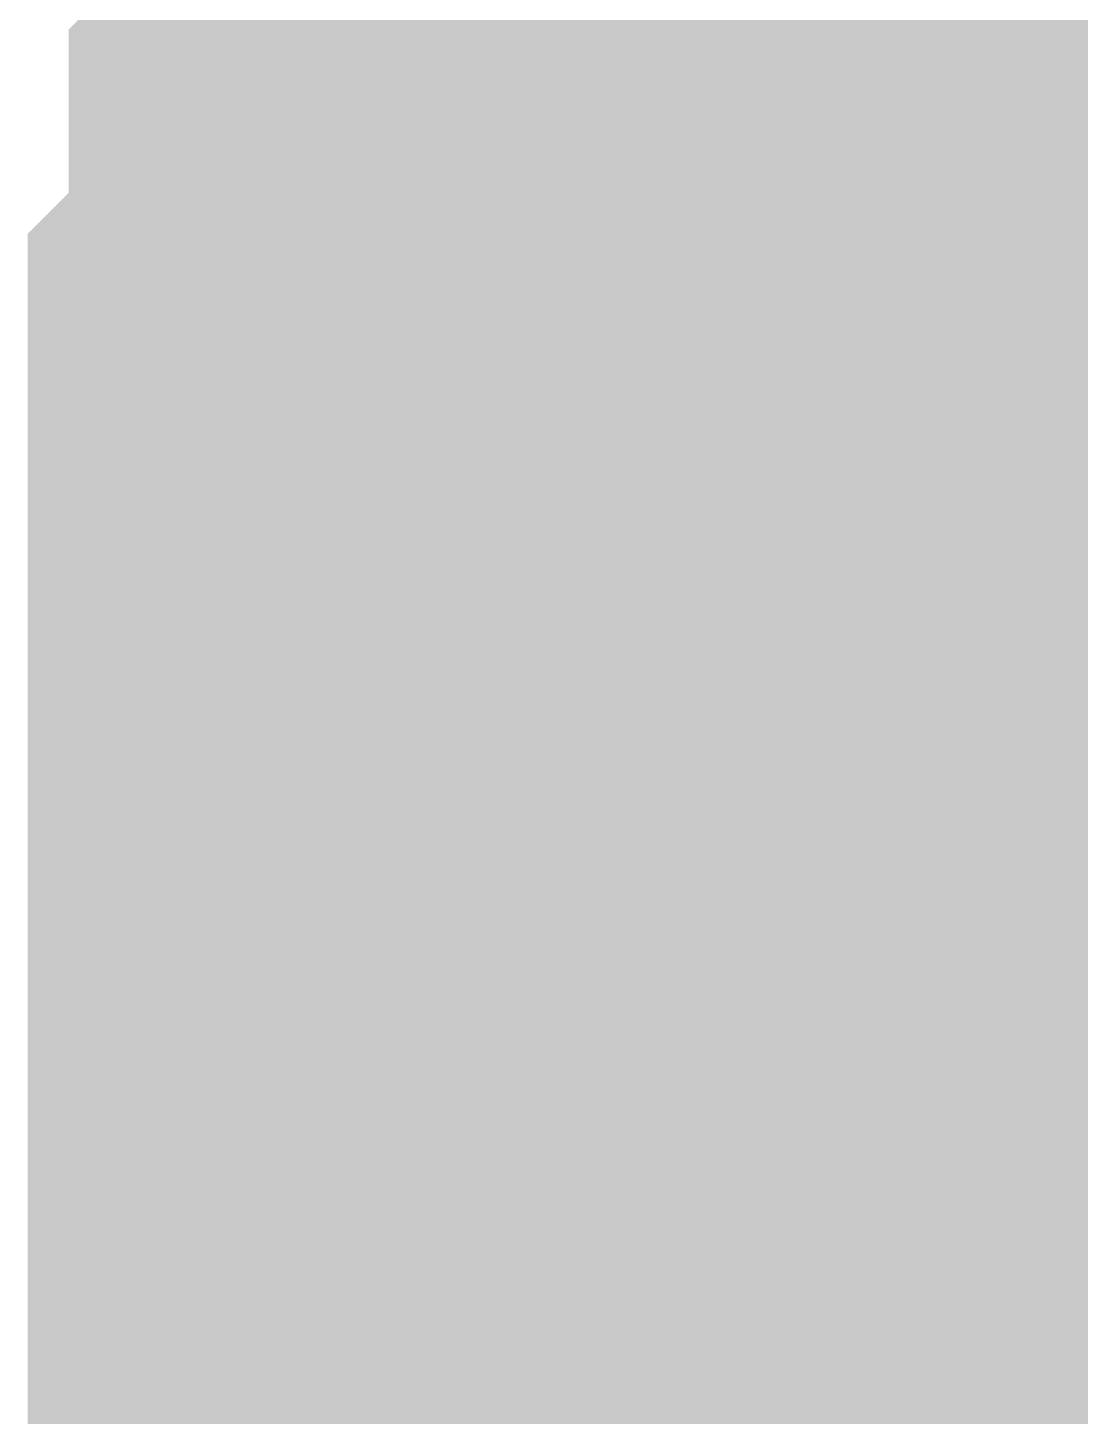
# Model space of a CAD drawing. Extents: x -0.1 to 65.1, y -1.2 to 30.1.
# Drawn here: x 33.2748 to 33.5693, y 5.6083 to 5.997 of the extents above; entities that cross this region are included whole.
import ezdxf

# ---------------------------------------------------------------- set-up
doc = ezdxf.new("R2010")
doc.units = 0
doc.header["$MEASUREMENT"] = 0
doc.layers.get('0').update_dxf_attribs({"linetype": 'CONTINUOUS'})
doc.layers.add('2D_LINE_126', color=7, linetype='CONTINUOUS')

# ---------------------------------------------------------------- blocks, each defined once
blk = doc.blocks.new('SMOOTH_0$0254')
at = {"const_width": 0.0127}
blk.add_lwpolyline([(-0.00635, 0, 1), (0.00635, 0, 1)], format="xyb", close=True, dxfattribs=at)
blk = doc.blocks.new('DRAWING_63')
at = {"layer": '2D_LINE_126', "const_width": 0.0254}
for points in [[(2.9718, -1.4859), (2.9718, -1.49733), (2.96037, -1.49733), (2.94894, -1.50876), (2.94894, -1.52019), (2.94894, -1.53162), (2.94894, -1.54305), (2.94894, -1.55448), (2.94894, -1.56591), (2.94894, -1.57734), (2.94894, -1.58877), (2.94894, -1.6002), (2.94894, -1.61163), (2.94894, -1.62306), (2.94894, -1.63449), (2.94894, -1.64592), (2.94894, -1.65735), (2.94894, -1.66878), (2.94894, -1.68021), (2.94894, -1.69164), (2.94894, -1.70307), (2.94894, -1.7145), (2.94894, -1.72593), (2.94894, -1.73736), (2.94894, -1.74879), (2.94894, -1.76022), (2.94894, -1.77165), (2.94894, -1.78308), (2.94894, -1.79451), (2.94894, -1.80594), (2.94894, -1.81737), (2.94894, -1.8288), (2.94894, -1.84023), (2.94894, -1.85166), (2.94894, -1.86309), (2.94894, -1.87452), (2.94894, -1.88595), (2.94894, -1.89738), (2.94894, -1.90881)], [(2.99466, -1.4859), (2.99466, -1.49733), (2.99466, -1.50876), (2.99466, -1.52019), (2.99466, -1.53162), (2.99466, -1.54305), (2.99466, -1.55448), (2.99466, -1.56591), (2.99466, -1.57734), (2.99466, -1.58877), (2.99466, -1.6002), (2.99466, -1.61163), (2.99466, -1.62306), (2.99466, -1.63449), (2.99466, -1.64592), (2.99466, -1.65735), (2.99466, -1.66878), (2.99466, -1.68021), (2.99466, -1.69164), (2.99466, -1.70307), (2.99466, -1.7145), (2.99466, -1.72593), (2.99466, -1.73736), (2.99466, -1.74879), (2.99466, -1.76022), (2.99466, -1.77165), (2.99466, -1.78308), (2.99466, -1.79451), (2.99466, -1.80594), (2.99466, -1.81737), (2.99466, -1.8288), (2.99466, -1.84023), (2.99466, -1.85166), (2.99466, -1.86309), (2.99466, -1.87452), (2.99466, -1.88595), (2.99466, -1.89738), (2.99466, -1.90881)], [(2.93751, -1.74879), (2.94894, -1.74879), (2.96037, -1.74879), (2.9718, -1.74879), (2.9718, -1.73736), (2.98323, -1.73736), (2.99466, -1.73736), (3.00609, -1.73736), (3.01752, -1.73736), (3.02895, -1.73736), (3.04038, -1.73736), (3.05181, -1.73736), (3.06324, -1.73736), (3.07467, -1.73736), (3.0861, -1.73736), (3.0861, -1.72593), (3.09753, -1.72593), (3.10896, -1.72593), (3.10896, -1.7145), (3.12039, -1.7145), (3.12039, -1.70307), (3.13182, -1.70307), (3.14325, -1.70307), (3.14325, -1.69164), (3.15468, -1.69164), (3.16611, -1.69164), (3.17754, -1.69164), (3.17754, -1.68021), (3.18897, -1.68021), (3.2004, -1.68021), (3.21183, -1.68021), (3.21183, -1.66878), (3.22326, -1.66878), (3.23469, -1.66878)], [(2.93751, -1.76022), (2.94894, -1.76022), (2.96037, -1.76022), (2.9718, -1.76022), (2.9718, -1.74879), (2.98323, -1.74879), (2.99466, -1.74879), (3.00609, -1.74879), (3.01752, -1.74879), (3.02895, -1.74879), (3.04038, -1.74879), (3.05181, -1.74879), (3.06324, -1.74879), (3.07467, -1.74879), (3.0861, -1.74879), (3.0861, -1.73736), (3.09753, -1.73736), (3.10896, -1.73736), (3.10896, -1.72593), (3.12039, -1.72593), (3.12039, -1.7145), (3.13182, -1.7145), (3.14325, -1.7145), (3.14325, -1.70307), (3.15468, -1.70307), (3.16611, -1.70307), (3.17754, -1.70307), (3.17754, -1.69164), (3.18897, -1.69164), (3.2004, -1.69164), (3.21183, -1.69164), (3.21183, -1.68021), (3.22326, -1.68021), (3.23469, -1.68021)], [(2.93751, -1.77165), (2.94894, -1.77165), (2.96037, -1.77165), (2.9718, -1.77165), (2.9718, -1.76022), (2.98323, -1.76022), (2.99466, -1.76022), (3.00609, -1.76022), (3.01752, -1.76022), (3.02895, -1.76022), (3.04038, -1.76022), (3.05181, -1.76022), (3.06324, -1.76022), (3.07467, -1.76022), (3.0861, -1.76022), (3.0861, -1.74879), (3.09753, -1.74879), (3.10896, -1.74879), (3.10896, -1.73736), (3.12039, -1.73736), (3.12039, -1.72593), (3.13182, -1.72593), (3.14325, -1.72593), (3.14325, -1.7145), (3.15468, -1.7145), (3.16611, -1.7145), (3.17754, -1.7145), (3.17754, -1.70307), (3.18897, -1.70307), (3.2004, -1.70307), (3.21183, -1.70307), (3.21183, -1.69164), (3.22326, -1.69164), (3.23469, -1.69164)], [(2.93751, -1.78308), (2.94894, -1.78308), (2.96037, -1.78308), (2.9718, -1.78308), (2.9718, -1.77165), (2.98323, -1.77165), (2.99466, -1.77165), (3.00609, -1.77165), (3.01752, -1.77165), (3.02895, -1.77165), (3.04038, -1.77165), (3.05181, -1.77165), (3.06324, -1.77165), (3.07467, -1.77165), (3.0861, -1.77165), (3.0861, -1.76022), (3.09753, -1.76022), (3.10896, -1.76022), (3.10896, -1.74879), (3.12039, -1.74879), (3.12039, -1.73736), (3.13182, -1.73736), (3.14325, -1.73736), (3.14325, -1.72593), (3.15468, -1.72593), (3.16611, -1.72593), (3.17754, -1.72593), (3.17754, -1.7145), (3.18897, -1.7145), (3.2004, -1.7145), (3.21183, -1.7145), (3.21183, -1.70307), (3.22326, -1.70307), (3.23469, -1.70307)], [(2.93751, -1.79451), (2.94894, -1.79451), (2.96037, -1.79451), (2.9718, -1.79451), (2.9718, -1.78308), (2.98323, -1.78308), (2.99466, -1.78308), (3.00609, -1.78308), (3.01752, -1.78308), (3.02895, -1.78308), (3.04038, -1.78308), (3.05181, -1.78308), (3.06324, -1.78308), (3.07467, -1.78308), (3.0861, -1.78308), (3.0861, -1.77165), (3.09753, -1.77165), (3.10896, -1.77165), (3.10896, -1.76022), (3.12039, -1.76022), (3.12039, -1.74879), (3.13182, -1.74879), (3.14325, -1.74879), (3.14325, -1.73736), (3.15468, -1.73736), (3.16611, -1.73736), (3.17754, -1.73736), (3.17754, -1.72593), (3.18897, -1.72593), (3.2004, -1.72593), (3.21183, -1.72593), (3.21183, -1.7145), (3.22326, -1.7145), (3.23469, -1.7145)], [(2.93751, -1.80594), (2.94894, -1.80594), (2.96037, -1.80594), (2.9718, -1.80594), (2.9718, -1.79451), (2.98323, -1.79451), (2.99466, -1.79451), (3.00609, -1.79451), (3.01752, -1.79451), (3.02895, -1.79451), (3.04038, -1.79451), (3.05181, -1.79451), (3.06324, -1.79451), (3.07467, -1.79451), (3.0861, -1.79451), (3.0861, -1.78308), (3.09753, -1.78308), (3.10896, -1.78308), (3.10896, -1.77165), (3.12039, -1.77165), (3.12039, -1.76022), (3.13182, -1.76022), (3.14325, -1.76022), (3.14325, -1.74879), (3.15468, -1.74879), (3.16611, -1.74879), (3.17754, -1.74879), (3.17754, -1.73736), (3.18897, -1.73736), (3.2004, -1.73736), (3.21183, -1.73736), (3.21183, -1.72593), (3.22326, -1.72593), (3.23469, -1.72593)], [(2.93751, -1.81737), (2.94894, -1.81737), (2.96037, -1.81737), (2.9718, -1.81737), (2.9718, -1.80594), (2.98323, -1.80594), (2.99466, -1.80594), (3.00609, -1.80594), (3.01752, -1.80594), (3.02895, -1.80594), (3.04038, -1.80594), (3.05181, -1.80594), (3.06324, -1.80594), (3.07467, -1.80594), (3.0861, -1.80594), (3.0861, -1.79451), (3.09753, -1.79451), (3.10896, -1.79451), (3.10896, -1.78308), (3.12039, -1.78308), (3.12039, -1.77165), (3.13182, -1.77165), (3.14325, -1.77165), (3.14325, -1.76022), (3.15468, -1.76022), (3.16611, -1.76022), (3.17754, -1.76022), (3.17754, -1.74879), (3.18897, -1.74879), (3.2004, -1.74879), (3.21183, -1.74879), (3.21183, -1.73736), (3.22326, -1.73736), (3.23469, -1.73736)], [(2.93751, -1.8288), (2.94894, -1.8288), (2.96037, -1.8288), (2.9718, -1.8288), (2.9718, -1.81737), (2.98323, -1.81737), (2.99466, -1.81737), (3.00609, -1.81737), (3.01752, -1.81737), (3.02895, -1.81737), (3.04038, -1.81737), (3.05181, -1.81737), (3.06324, -1.81737), (3.07467, -1.81737), (3.0861, -1.81737), (3.0861, -1.80594), (3.09753, -1.80594), (3.10896, -1.80594), (3.10896, -1.79451), (3.12039, -1.79451), (3.12039, -1.78308), (3.13182, -1.78308), (3.14325, -1.78308), (3.14325, -1.77165), (3.15468, -1.77165), (3.16611, -1.77165), (3.17754, -1.77165), (3.17754, -1.76022), (3.18897, -1.76022), (3.2004, -1.76022), (3.21183, -1.76022), (3.21183, -1.74879), (3.22326, -1.74879), (3.23469, -1.74879)], [(2.93751, -1.84023), (2.94894, -1.84023), (2.96037, -1.84023), (2.9718, -1.84023), (2.9718, -1.8288), (2.98323, -1.8288), (2.99466, -1.8288), (3.00609, -1.8288), (3.01752, -1.8288), (3.02895, -1.8288), (3.04038, -1.8288), (3.05181, -1.8288), (3.06324, -1.8288), (3.07467, -1.8288), (3.0861, -1.8288), (3.0861, -1.81737), (3.09753, -1.81737), (3.10896, -1.81737), (3.10896, -1.80594), (3.12039, -1.80594), (3.12039, -1.79451), (3.13182, -1.79451), (3.14325, -1.79451), (3.14325, -1.78308), (3.15468, -1.78308), (3.16611, -1.78308), (3.17754, -1.78308), (3.17754, -1.77165), (3.18897, -1.77165), (3.2004, -1.77165), (3.21183, -1.77165), (3.21183, -1.76022), (3.22326, -1.76022), (3.23469, -1.76022)], [(2.93751, -1.86309), (2.94894, -1.86309), (2.96037, -1.86309), (2.9718, -1.86309), (2.9718, -1.85166), (2.98323, -1.85166), (2.99466, -1.85166), (3.00609, -1.85166), (3.01752, -1.85166), (3.02895, -1.85166), (3.04038, -1.85166), (3.05181, -1.85166), (3.06324, -1.85166), (3.07467, -1.85166), (3.0861, -1.85166), (3.0861, -1.84023), (3.09753, -1.84023), (3.10896, -1.84023), (3.10896, -1.8288), (3.12039, -1.8288), (3.12039, -1.81737), (3.13182, -1.81737), (3.14325, -1.81737), (3.14325, -1.80594), (3.15468, -1.80594), (3.16611, -1.80594), (3.17754, -1.80594), (3.17754, -1.79451), (3.18897, -1.79451), (3.2004, -1.79451), (3.21183, -1.79451), (3.21183, -1.78308), (3.22326, -1.78308), (3.23469, -1.78308)], [(2.93751, -1.87452), (2.94894, -1.87452), (2.96037, -1.87452), (2.9718, -1.87452), (2.9718, -1.86309), (2.98323, -1.86309), (2.99466, -1.86309), (3.00609, -1.86309), (3.01752, -1.86309), (3.02895, -1.86309), (3.04038, -1.86309), (3.05181, -1.86309), (3.06324, -1.86309), (3.07467, -1.86309), (3.0861, -1.86309), (3.0861, -1.85166), (3.09753, -1.85166), (3.10896, -1.85166), (3.10896, -1.84023), (3.12039, -1.84023), (3.12039, -1.8288), (3.13182, -1.8288), (3.14325, -1.8288), (3.14325, -1.81737), (3.15468, -1.81737), (3.16611, -1.81737), (3.17754, -1.81737), (3.17754, -1.80594), (3.18897, -1.80594), (3.2004, -1.80594), (3.21183, -1.80594), (3.21183, -1.79451), (3.22326, -1.79451), (3.23469, -1.79451)], [(2.98323, -1.90881), (2.98323, -1.89738), (2.98323, -1.88595), (2.98323, -1.87452), (2.98323, -1.86309), (2.98323, -1.85166), (2.98323, -1.84023), (2.98323, -1.8288), (2.98323, -1.81737), (2.98323, -1.80594), (2.98323, -1.79451), (2.98323, -1.78308), (2.98323, -1.77165), (2.98323, -1.76022), (2.98323, -1.74879), (2.98323, -1.73736), (2.98323, -1.72593), (2.98323, -1.7145), (2.98323, -1.70307), (2.98323, -1.69164), (2.98323, -1.68021), (2.98323, -1.66878), (2.98323, -1.65735), (2.98323, -1.64592), (2.98323, -1.63449), (2.98323, -1.62306), (2.98323, -1.61163), (2.98323, -1.6002), (2.98323, -1.58877), (2.98323, -1.57734), (2.98323, -1.56591), (2.98323, -1.55448), (2.98323, -1.54305), (2.98323, -1.53162), (2.98323, -1.52019), (2.98323, -1.50876), (2.98323, -1.49733), (2.98323, -1.4859)], [(3.01752, -1.4859), (3.01752, -1.49733), (3.01752, -1.50876), (3.01752, -1.52019), (3.01752, -1.53162), (3.01752, -1.54305), (3.01752, -1.55448), (3.01752, -1.56591), (3.01752, -1.57734), (3.01752, -1.58877), (3.01752, -1.6002), (3.01752, -1.61163), (3.01752, -1.62306), (3.01752, -1.63449), (3.01752, -1.64592), (3.01752, -1.65735), (3.01752, -1.66878), (3.01752, -1.68021), (3.01752, -1.69164), (3.01752, -1.70307), (3.01752, -1.7145), (3.01752, -1.72593), (3.01752, -1.73736), (3.01752, -1.74879), (3.01752, -1.76022), (3.01752, -1.77165), (3.01752, -1.78308), (3.01752, -1.79451), (3.01752, -1.80594), (3.01752, -1.81737), (3.01752, -1.8288), (3.01752, -1.84023), (3.01752, -1.85166), (3.01752, -1.86309), (3.01752, -1.87452), (3.01752, -1.88595), (3.01752, -1.89738), (3.01752, -1.90881)], [(3.00609, -1.90881), (3.00609, -1.89738), (3.00609, -1.88595), (3.00609, -1.87452), (3.00609, -1.86309), (3.00609, -1.85166), (3.00609, -1.84023), (3.00609, -1.8288), (3.00609, -1.81737), (3.00609, -1.80594), (3.00609, -1.79451), (3.00609, -1.78308), (3.00609, -1.77165), (3.00609, -1.76022), (3.00609, -1.74879), (3.00609, -1.73736), (3.00609, -1.72593), (3.00609, -1.7145), (3.00609, -1.70307), (3.00609, -1.69164), (3.00609, -1.68021), (3.00609, -1.66878), (3.00609, -1.65735), (3.00609, -1.64592), (3.00609, -1.63449), (3.00609, -1.62306), (3.00609, -1.61163), (3.00609, -1.6002), (3.00609, -1.58877), (3.00609, -1.57734), (3.00609, -1.56591), (3.00609, -1.55448), (3.00609, -1.54305), (3.00609, -1.53162), (3.00609, -1.52019), (3.00609, -1.50876), (3.00609, -1.49733), (3.00609, -1.4859)], [(3.22326, -1.90881), (3.22326, -1.89738), (3.22326, -1.88595), (3.22326, -1.87452), (3.22326, -1.86309), (3.22326, -1.85166), (3.22326, -1.84023), (3.22326, -1.8288), (3.22326, -1.81737), (3.22326, -1.80594), (3.22326, -1.79451), (3.22326, -1.78308), (3.22326, -1.77165), (3.22326, -1.76022), (3.22326, -1.74879), (3.22326, -1.73736), (3.22326, -1.72593), (3.22326, -1.7145), (3.22326, -1.70307), (3.22326, -1.69164), (3.22326, -1.68021), (3.22326, -1.66878), (3.22326, -1.65735), (3.22326, -1.64592), (3.22326, -1.63449), (3.22326, -1.62306), (3.22326, -1.61163), (3.22326, -1.6002), (3.22326, -1.58877), (3.22326, -1.57734), (3.22326, -1.56591), (3.22326, -1.55448), (3.22326, -1.54305), (3.22326, -1.53162), (3.22326, -1.52019), (3.22326, -1.50876), (3.22326, -1.49733), (3.22326, -1.4859)], [(3.18897, -1.90881), (3.18897, -1.89738), (3.18897, -1.88595), (3.18897, -1.87452), (3.18897, -1.86309), (3.18897, -1.85166), (3.18897, -1.84023), (3.18897, -1.8288), (3.18897, -1.81737), (3.18897, -1.80594), (3.18897, -1.79451), (3.18897, -1.78308), (3.18897, -1.77165), (3.18897, -1.76022), (3.18897, -1.74879), (3.18897, -1.73736), (3.18897, -1.72593), (3.18897, -1.7145), (3.18897, -1.70307), (3.18897, -1.69164), (3.18897, -1.68021), (3.18897, -1.66878), (3.18897, -1.65735), (3.18897, -1.64592), (3.18897, -1.63449), (3.18897, -1.62306), (3.18897, -1.61163), (3.18897, -1.6002), (3.18897, -1.58877), (3.18897, -1.57734), (3.18897, -1.56591), (3.18897, -1.55448), (3.18897, -1.54305), (3.18897, -1.53162), (3.18897, -1.52019), (3.18897, -1.50876), (3.18897, -1.49733), (3.18897, -1.4859)], [(3.2004, -1.90881), (3.2004, -1.89738), (3.2004, -1.88595), (3.2004, -1.87452), (3.2004, -1.86309), (3.2004, -1.85166), (3.2004, -1.84023), (3.2004, -1.8288), (3.2004, -1.81737), (3.2004, -1.80594), (3.2004, -1.79451), (3.2004, -1.78308), (3.2004, -1.77165), (3.2004, -1.76022), (3.2004, -1.74879), (3.2004, -1.73736), (3.2004, -1.72593), (3.2004, -1.7145), (3.2004, -1.70307), (3.2004, -1.69164), (3.2004, -1.68021), (3.2004, -1.66878), (3.2004, -1.65735), (3.2004, -1.64592), (3.2004, -1.63449), (3.2004, -1.62306), (3.2004, -1.61163), (3.2004, -1.6002), (3.2004, -1.58877), (3.2004, -1.57734), (3.2004, -1.56591), (3.2004, -1.55448), (3.2004, -1.54305), (3.2004, -1.53162), (3.2004, -1.52019), (3.2004, -1.50876), (3.2004, -1.49733), (3.2004, -1.4859)], [(3.02895, -1.90881), (3.02895, -1.89738), (3.02895, -1.88595), (3.02895, -1.87452), (3.02895, -1.86309), (3.02895, -1.85166), (3.02895, -1.84023), (3.02895, -1.8288), (3.02895, -1.81737), (3.02895, -1.80594), (3.02895, -1.79451), (3.02895, -1.78308), (3.02895, -1.77165), (3.02895, -1.76022), (3.02895, -1.74879), (3.02895, -1.73736), (3.02895, -1.72593), (3.02895, -1.7145), (3.02895, -1.70307), (3.02895, -1.69164), (3.02895, -1.68021), (3.02895, -1.66878), (3.02895, -1.65735), (3.02895, -1.64592), (3.02895, -1.63449), (3.02895, -1.62306), (3.02895, -1.61163), (3.02895, -1.6002), (3.02895, -1.58877), (3.02895, -1.57734), (3.02895, -1.56591), (3.02895, -1.55448), (3.02895, -1.54305), (3.02895, -1.53162), (3.02895, -1.52019), (3.02895, -1.50876), (3.02895, -1.49733), (3.02895, -1.4859)], [(3.15468, -1.90881), (3.15468, -1.89738), (3.15468, -1.88595), (3.15468, -1.87452), (3.15468, -1.86309), (3.15468, -1.85166), (3.15468, -1.84023), (3.15468, -1.8288), (3.15468, -1.81737), (3.15468, -1.80594), (3.15468, -1.79451), (3.15468, -1.78308), (3.15468, -1.77165), (3.15468, -1.76022), (3.15468, -1.74879), (3.15468, -1.73736), (3.15468, -1.72593), (3.15468, -1.7145), (3.15468, -1.70307), (3.15468, -1.69164), (3.15468, -1.68021), (3.15468, -1.66878), (3.15468, -1.65735), (3.15468, -1.64592), (3.15468, -1.63449), (3.15468, -1.62306), (3.15468, -1.61163), (3.15468, -1.6002), (3.15468, -1.58877), (3.15468, -1.57734), (3.15468, -1.56591), (3.15468, -1.55448), (3.15468, -1.54305), (3.15468, -1.53162), (3.15468, -1.52019), (3.15468, -1.50876), (3.15468, -1.49733), (3.15468, -1.4859)], [(3.16611, -1.90881), (3.16611, -1.89738), (3.16611, -1.88595), (3.16611, -1.87452), (3.16611, -1.86309), (3.16611, -1.85166), (3.16611, -1.84023), (3.16611, -1.8288), (3.16611, -1.81737), (3.16611, -1.80594), (3.16611, -1.79451), (3.16611, -1.78308), (3.16611, -1.77165), (3.16611, -1.76022), (3.16611, -1.74879), (3.16611, -1.73736), (3.16611, -1.72593), (3.16611, -1.7145), (3.16611, -1.70307), (3.16611, -1.69164), (3.16611, -1.68021), (3.16611, -1.66878), (3.16611, -1.65735), (3.16611, -1.64592), (3.16611, -1.63449), (3.16611, -1.62306), (3.16611, -1.61163), (3.16611, -1.6002), (3.16611, -1.58877), (3.16611, -1.57734), (3.16611, -1.56591), (3.16611, -1.55448), (3.16611, -1.54305), (3.16611, -1.53162), (3.16611, -1.52019), (3.16611, -1.50876), (3.16611, -1.49733), (3.16611, -1.4859)], [(3.04038, -1.90881), (3.04038, -1.89738), (3.04038, -1.88595), (3.04038, -1.87452), (3.04038, -1.86309), (3.04038, -1.85166), (3.04038, -1.84023), (3.04038, -1.8288), (3.04038, -1.81737), (3.04038, -1.80594), (3.04038, -1.79451), (3.04038, -1.78308), (3.04038, -1.77165), (3.04038, -1.76022), (3.04038, -1.74879), (3.04038, -1.73736), (3.04038, -1.72593), (3.04038, -1.7145), (3.04038, -1.70307), (3.04038, -1.69164), (3.04038, -1.68021), (3.04038, -1.66878), (3.04038, -1.65735), (3.04038, -1.64592), (3.04038, -1.63449), (3.04038, -1.62306), (3.04038, -1.61163), (3.04038, -1.6002), (3.04038, -1.58877), (3.04038, -1.57734), (3.04038, -1.56591), (3.04038, -1.55448), (3.04038, -1.54305), (3.04038, -1.53162), (3.04038, -1.52019), (3.04038, -1.50876), (3.04038, -1.49733), (3.04038, -1.4859)], [(3.13182, -1.90881), (3.13182, -1.89738), (3.13182, -1.88595), (3.13182, -1.87452), (3.13182, -1.86309), (3.13182, -1.85166), (3.13182, -1.84023), (3.13182, -1.8288), (3.13182, -1.81737), (3.13182, -1.80594), (3.13182, -1.79451), (3.13182, -1.78308), (3.13182, -1.77165), (3.13182, -1.76022), (3.13182, -1.74879), (3.13182, -1.73736), (3.13182, -1.72593), (3.13182, -1.7145), (3.13182, -1.70307), (3.13182, -1.69164), (3.13182, -1.68021), (3.13182, -1.66878), (3.13182, -1.65735), (3.13182, -1.64592), (3.13182, -1.63449), (3.13182, -1.62306), (3.13182, -1.61163), (3.13182, -1.6002), (3.13182, -1.58877), (3.13182, -1.57734), (3.13182, -1.56591), (3.13182, -1.55448), (3.13182, -1.54305), (3.13182, -1.53162), (3.13182, -1.52019), (3.13182, -1.50876), (3.13182, -1.49733), (3.13182, -1.4859)], [(3.05181, -1.90881), (3.05181, -1.89738), (3.05181, -1.88595), (3.05181, -1.87452), (3.05181, -1.86309), (3.05181, -1.85166), (3.05181, -1.84023), (3.05181, -1.8288), (3.05181, -1.81737), (3.05181, -1.80594), (3.05181, -1.79451), (3.05181, -1.78308), (3.05181, -1.77165), (3.05181, -1.76022), (3.05181, -1.74879), (3.05181, -1.73736), (3.05181, -1.72593), (3.05181, -1.7145), (3.05181, -1.70307), (3.05181, -1.69164), (3.05181, -1.68021), (3.05181, -1.66878), (3.05181, -1.65735), (3.05181, -1.64592), (3.05181, -1.63449), (3.05181, -1.62306), (3.05181, -1.61163), (3.05181, -1.6002), (3.05181, -1.58877), (3.05181, -1.57734), (3.05181, -1.56591), (3.05181, -1.55448), (3.05181, -1.54305), (3.05181, -1.53162), (3.05181, -1.52019), (3.05181, -1.50876), (3.05181, -1.49733), (3.05181, -1.4859)], [(3.09753, -1.90881), (3.09753, -1.89738), (3.09753, -1.88595), (3.09753, -1.87452), (3.09753, -1.86309), (3.09753, -1.85166), (3.09753, -1.84023), (3.09753, -1.8288), (3.09753, -1.81737), (3.09753, -1.80594), (3.09753, -1.79451), (3.09753, -1.78308), (3.09753, -1.77165), (3.09753, -1.76022), (3.09753, -1.74879), (3.09753, -1.73736), (3.09753, -1.72593), (3.09753, -1.7145), (3.09753, -1.70307), (3.09753, -1.69164), (3.09753, -1.68021), (3.09753, -1.66878), (3.09753, -1.65735), (3.09753, -1.64592), (3.09753, -1.63449), (3.09753, -1.62306), (3.09753, -1.61163), (3.09753, -1.6002), (3.09753, -1.58877), (3.09753, -1.57734), (3.09753, -1.56591), (3.09753, -1.55448), (3.09753, -1.54305), (3.09753, -1.53162), (3.09753, -1.52019), (3.09753, -1.50876), (3.09753, -1.49733), (3.09753, -1.4859)], [(3.06324, -1.90881), (3.06324, -1.89738), (3.06324, -1.88595), (3.06324, -1.87452), (3.06324, -1.86309), (3.06324, -1.85166), (3.06324, -1.84023), (3.06324, -1.8288), (3.06324, -1.81737), (3.06324, -1.80594), (3.06324, -1.79451), (3.06324, -1.78308), (3.06324, -1.77165), (3.06324, -1.76022), (3.06324, -1.74879), (3.06324, -1.73736), (3.06324, -1.72593), (3.06324, -1.7145), (3.06324, -1.70307), (3.06324, -1.69164), (3.06324, -1.68021), (3.06324, -1.66878), (3.06324, -1.65735), (3.06324, -1.64592), (3.06324, -1.63449), (3.06324, -1.62306), (3.06324, -1.61163), (3.06324, -1.6002), (3.06324, -1.58877), (3.06324, -1.57734), (3.06324, -1.56591), (3.06324, -1.55448), (3.06324, -1.54305), (3.06324, -1.53162), (3.06324, -1.52019), (3.06324, -1.50876), (3.06324, -1.49733), (3.06324, -1.4859)], [(3.07467, -1.90881), (3.07467, -1.89738), (3.07467, -1.88595), (3.07467, -1.87452), (3.07467, -1.86309), (3.07467, -1.85166), (3.07467, -1.84023), (3.07467, -1.8288), (3.07467, -1.81737), (3.07467, -1.80594), (3.07467, -1.79451), (3.07467, -1.78308), (3.07467, -1.77165), (3.07467, -1.76022), (3.07467, -1.74879), (3.07467, -1.73736), (3.07467, -1.72593), (3.07467, -1.7145), (3.07467, -1.70307), (3.07467, -1.69164), (3.07467, -1.68021), (3.07467, -1.66878), (3.07467, -1.65735), (3.07467, -1.64592), (3.07467, -1.63449), (3.07467, -1.62306), (3.07467, -1.61163), (3.07467, -1.6002), (3.07467, -1.58877), (3.07467, -1.57734), (3.07467, -1.56591), (3.07467, -1.55448), (3.07467, -1.54305), (3.07467, -1.53162), (3.07467, -1.52019), (3.07467, -1.50876), (3.07467, -1.49733), (3.07467, -1.4859)], [(2.96037, -1.90881), (2.96037, -1.89738), (2.96037, -1.88595), (2.96037, -1.87452), (2.96037, -1.86309), (2.96037, -1.85166), (2.96037, -1.84023), (2.96037, -1.8288), (2.96037, -1.81737), (2.96037, -1.80594), (2.96037, -1.79451), (2.96037, -1.78308), (2.96037, -1.77165), (2.96037, -1.76022), (2.96037, -1.74879), (2.96037, -1.73736), (2.96037, -1.72593), (2.96037, -1.7145), (2.96037, -1.70307), (2.96037, -1.69164), (2.96037, -1.68021), (2.96037, -1.66878), (2.96037, -1.65735), (2.96037, -1.64592), (2.96037, -1.63449), (2.96037, -1.62306), (2.96037, -1.61163), (2.96037, -1.6002), (2.96037, -1.58877), (2.96037, -1.57734), (2.96037, -1.56591), (2.96037, -1.55448), (2.96037, -1.54305), (2.96037, -1.53162), (2.96037, -1.52019), (2.96037, -1.50876), (2.96037, -1.49733), (2.96037, -1.4859)], [(2.94894, -1.50876), (2.96037, -1.50876), (2.9718, -1.50876), (2.9718, -1.49733), (2.98323, -1.49733), (2.99466, -1.49733), (3.00609, -1.49733), (3.01752, -1.49733), (3.02895, -1.49733), (3.04038, -1.49733), (3.05181, -1.49733), (3.06324, -1.49733), (3.07467, -1.49733), (3.0861, -1.49733), (3.0861, -1.4859)], [(2.94894, -1.52019), (2.96037, -1.52019), (2.9718, -1.52019), (2.9718, -1.50876), (2.98323, -1.50876), (2.99466, -1.50876), (3.00609, -1.50876), (3.01752, -1.50876), (3.02895, -1.50876), (3.04038, -1.50876), (3.05181, -1.50876), (3.06324, -1.50876), (3.07467, -1.50876), (3.0861, -1.50876), (3.0861, -1.49733), (3.09753, -1.49733), (3.10896, -1.49733), (3.10896, -1.4859)], [(2.94894, -1.53162), (2.96037, -1.53162), (2.9718, -1.53162), (2.9718, -1.52019), (2.98323, -1.52019), (2.99466, -1.52019), (3.00609, -1.52019), (3.01752, -1.52019), (3.02895, -1.52019), (3.04038, -1.52019), (3.05181, -1.52019), (3.06324, -1.52019), (3.07467, -1.52019), (3.0861, -1.52019), (3.0861, -1.50876), (3.09753, -1.50876), (3.10896, -1.50876), (3.10896, -1.49733), (3.12039, -1.49733), (3.12039, -1.4859)], [(2.94894, -1.54305), (2.96037, -1.54305), (2.9718, -1.54305), (2.9718, -1.53162), (2.98323, -1.53162), (2.99466, -1.53162), (3.00609, -1.53162), (3.01752, -1.53162), (3.02895, -1.53162), (3.04038, -1.53162), (3.05181, -1.53162), (3.06324, -1.53162), (3.07467, -1.53162), (3.0861, -1.53162), (3.0861, -1.52019), (3.09753, -1.52019), (3.10896, -1.52019), (3.10896, -1.50876), (3.12039, -1.50876), (3.12039, -1.49733), (3.13182, -1.49733), (3.14325, -1.49733), (3.14325, -1.4859)], [(2.93751, -1.90881), (2.93751, -1.89738), (2.93751, -1.88595), (2.93751, -1.87452), (2.93751, -1.86309), (2.93751, -1.85166), (2.93751, -1.84023), (2.93751, -1.8288), (2.93751, -1.81737), (2.93751, -1.80594), (2.93751, -1.79451), (2.93751, -1.78308), (2.93751, -1.77165), (2.93751, -1.76022), (2.93751, -1.74879), (2.93751, -1.73736), (2.93751, -1.72593), (2.93751, -1.7145), (2.93751, -1.70307), (2.93751, -1.69164), (2.93751, -1.68021), (2.93751, -1.66878), (2.93751, -1.65735), (2.93751, -1.64592), (2.93751, -1.63449), (2.93751, -1.62306), (2.93751, -1.61163), (2.93751, -1.6002), (2.93751, -1.58877), (2.93751, -1.57734), (2.93751, -1.56591), (2.94894, -1.55448), (2.96037, -1.55448), (2.9718, -1.55448), (2.9718, -1.54305), (2.98323, -1.54305), (2.99466, -1.54305), (3.00609, -1.54305), (3.01752, -1.54305), (3.02895, -1.54305), (3.04038, -1.54305), (3.05181, -1.54305), (3.06324, -1.54305), (3.07467, -1.54305), (3.0861, -1.54305), (3.0861, -1.53162), (3.09753, -1.53162), (3.10896, -1.53162), (3.10896, -1.52019), (3.12039, -1.52019), (3.12039, -1.50876), (3.13182, -1.50876), (3.14325, -1.50876), (3.14325, -1.49733), (3.15468, -1.49733), (3.16611, -1.49733), (3.17754, -1.49733), (3.17754, -1.4859)], [(2.93751, -1.56591), (2.94894, -1.56591), (2.96037, -1.56591), (2.9718, -1.56591), (2.9718, -1.55448), (2.98323, -1.55448), (2.99466, -1.55448), (3.00609, -1.55448), (3.01752, -1.55448), (3.02895, -1.55448), (3.04038, -1.55448), (3.05181, -1.55448), (3.06324, -1.55448), (3.07467, -1.55448), (3.0861, -1.55448), (3.0861, -1.54305), (3.09753, -1.54305), (3.10896, -1.54305), (3.10896, -1.53162), (3.12039, -1.53162), (3.12039, -1.52019), (3.13182, -1.52019), (3.14325, -1.52019), (3.14325, -1.50876), (3.15468, -1.50876), (3.16611, -1.50876), (3.17754, -1.50876), (3.17754, -1.49733), (3.18897, -1.49733), (3.2004, -1.49733), (3.21183, -1.49733), (3.21183, -1.4859)], [(2.93751, -1.57734), (2.94894, -1.57734), (2.96037, -1.57734), (2.9718, -1.57734), (2.9718, -1.56591), (2.98323, -1.56591), (2.99466, -1.56591), (3.00609, -1.56591), (3.01752, -1.56591), (3.02895, -1.56591), (3.04038, -1.56591), (3.05181, -1.56591), (3.06324, -1.56591), (3.07467, -1.56591), (3.0861, -1.56591), (3.0861, -1.55448), (3.09753, -1.55448), (3.10896, -1.55448), (3.10896, -1.54305), (3.12039, -1.54305), (3.12039, -1.53162), (3.13182, -1.53162), (3.14325, -1.53162), (3.14325, -1.52019), (3.15468, -1.52019), (3.16611, -1.52019), (3.17754, -1.52019), (3.17754, -1.50876), (3.18897, -1.50876), (3.2004, -1.50876), (3.21183, -1.50876), (3.21183, -1.49733), (3.22326, -1.49733), (3.23469, -1.49733)], [(2.93751, -1.58877), (2.94894, -1.58877), (2.96037, -1.58877), (2.9718, -1.58877), (2.9718, -1.57734), (2.98323, -1.57734), (2.99466, -1.57734), (3.00609, -1.57734), (3.01752, -1.57734), (3.02895, -1.57734), (3.04038, -1.57734), (3.05181, -1.57734), (3.06324, -1.57734), (3.07467, -1.57734), (3.0861, -1.57734), (3.0861, -1.56591), (3.09753, -1.56591), (3.10896, -1.56591), (3.10896, -1.55448), (3.12039, -1.55448), (3.12039, -1.54305), (3.13182, -1.54305), (3.14325, -1.54305), (3.14325, -1.53162), (3.15468, -1.53162), (3.16611, -1.53162), (3.17754, -1.53162), (3.17754, -1.52019), (3.18897, -1.52019), (3.2004, -1.52019), (3.21183, -1.52019), (3.21183, -1.50876), (3.22326, -1.50876), (3.23469, -1.50876)], [(2.93751, -1.6002), (2.94894, -1.6002), (2.96037, -1.6002), (2.9718, -1.6002), (2.9718, -1.58877), (2.98323, -1.58877), (2.99466, -1.58877), (3.00609, -1.58877), (3.01752, -1.58877), (3.02895, -1.58877), (3.04038, -1.58877), (3.05181, -1.58877), (3.06324, -1.58877), (3.07467, -1.58877), (3.0861, -1.58877), (3.0861, -1.57734), (3.09753, -1.57734), (3.10896, -1.57734), (3.10896, -1.56591), (3.12039, -1.56591), (3.12039, -1.55448), (3.13182, -1.55448), (3.14325, -1.55448), (3.14325, -1.54305), (3.15468, -1.54305), (3.16611, -1.54305), (3.17754, -1.54305), (3.17754, -1.53162), (3.18897, -1.53162), (3.2004, -1.53162), (3.21183, -1.53162), (3.21183, -1.52019), (3.22326, -1.52019), (3.23469, -1.52019)], [(2.93751, -1.61163), (2.94894, -1.61163), (2.96037, -1.61163), (2.9718, -1.61163), (2.9718, -1.6002), (2.98323, -1.6002), (2.99466, -1.6002), (3.00609, -1.6002), (3.01752, -1.6002), (3.02895, -1.6002), (3.04038, -1.6002), (3.05181, -1.6002), (3.06324, -1.6002), (3.07467, -1.6002), (3.0861, -1.6002), (3.0861, -1.58877), (3.09753, -1.58877), (3.10896, -1.58877), (3.10896, -1.57734), (3.12039, -1.57734), (3.12039, -1.56591), (3.13182, -1.56591), (3.14325, -1.56591), (3.14325, -1.55448), (3.15468, -1.55448), (3.16611, -1.55448), (3.17754, -1.55448), (3.17754, -1.54305), (3.18897, -1.54305), (3.2004, -1.54305), (3.21183, -1.54305), (3.21183, -1.53162), (3.22326, -1.53162), (3.23469, -1.53162)], [(2.93751, -1.62306), (2.94894, -1.62306), (2.96037, -1.62306), (2.9718, -1.62306), (2.9718, -1.61163), (2.98323, -1.61163), (2.99466, -1.61163), (3.00609, -1.61163), (3.01752, -1.61163), (3.02895, -1.61163), (3.04038, -1.61163), (3.05181, -1.61163), (3.06324, -1.61163), (3.07467, -1.61163), (3.0861, -1.61163), (3.0861, -1.6002), (3.09753, -1.6002), (3.10896, -1.6002), (3.10896, -1.58877), (3.12039, -1.58877), (3.12039, -1.57734), (3.13182, -1.57734), (3.14325, -1.57734), (3.14325, -1.56591), (3.15468, -1.56591), (3.16611, -1.56591), (3.17754, -1.56591), (3.17754, -1.55448), (3.18897, -1.55448), (3.2004, -1.55448), (3.21183, -1.55448), (3.21183, -1.54305), (3.22326, -1.54305), (3.23469, -1.54305)], [(2.93751, -1.63449), (2.94894, -1.63449), (2.96037, -1.63449), (2.9718, -1.63449), (2.9718, -1.62306), (2.98323, -1.62306), (2.99466, -1.62306), (3.00609, -1.62306), (3.01752, -1.62306), (3.02895, -1.62306), (3.04038, -1.62306), (3.05181, -1.62306), (3.06324, -1.62306), (3.07467, -1.62306), (3.0861, -1.62306), (3.0861, -1.61163), (3.09753, -1.61163), (3.10896, -1.61163), (3.10896, -1.6002), (3.12039, -1.6002), (3.12039, -1.58877), (3.13182, -1.58877), (3.14325, -1.58877), (3.14325, -1.57734), (3.15468, -1.57734), (3.16611, -1.57734), (3.17754, -1.57734), (3.17754, -1.56591), (3.18897, -1.56591), (3.2004, -1.56591), (3.21183, -1.56591), (3.21183, -1.55448), (3.22326, -1.55448), (3.23469, -1.55448)], [(2.93751, -1.64592), (2.94894, -1.64592), (2.96037, -1.64592), (2.9718, -1.64592), (2.9718, -1.63449), (2.98323, -1.63449), (2.99466, -1.63449), (3.00609, -1.63449), (3.01752, -1.63449), (3.02895, -1.63449), (3.04038, -1.63449), (3.05181, -1.63449), (3.06324, -1.63449), (3.07467, -1.63449), (3.0861, -1.63449), (3.0861, -1.62306), (3.09753, -1.62306), (3.10896, -1.62306), (3.10896, -1.61163), (3.12039, -1.61163), (3.12039, -1.6002), (3.13182, -1.6002), (3.14325, -1.6002), (3.14325, -1.58877), (3.15468, -1.58877), (3.16611, -1.58877), (3.17754, -1.58877), (3.17754, -1.57734), (3.18897, -1.57734), (3.2004, -1.57734), (3.21183, -1.57734), (3.21183, -1.56591), (3.22326, -1.56591), (3.23469, -1.56591)], [(2.93751, -1.65735), (2.94894, -1.65735), (2.96037, -1.65735), (2.9718, -1.65735), (2.9718, -1.64592), (2.98323, -1.64592), (2.99466, -1.64592), (3.00609, -1.64592), (3.01752, -1.64592), (3.02895, -1.64592), (3.04038, -1.64592), (3.05181, -1.64592), (3.06324, -1.64592), (3.07467, -1.64592), (3.0861, -1.64592), (3.0861, -1.63449), (3.09753, -1.63449), (3.10896, -1.63449), (3.10896, -1.62306), (3.12039, -1.62306), (3.12039, -1.61163), (3.13182, -1.61163), (3.14325, -1.61163), (3.14325, -1.6002), (3.15468, -1.6002), (3.16611, -1.6002), (3.17754, -1.6002), (3.17754, -1.58877), (3.18897, -1.58877), (3.2004, -1.58877), (3.21183, -1.58877), (3.21183, -1.57734), (3.22326, -1.57734), (3.23469, -1.57734)], [(2.93751, -1.66878), (2.94894, -1.66878), (2.96037, -1.66878), (2.9718, -1.66878), (2.9718, -1.65735), (2.98323, -1.65735), (2.99466, -1.65735), (3.00609, -1.65735), (3.01752, -1.65735), (3.02895, -1.65735), (3.04038, -1.65735), (3.05181, -1.65735), (3.06324, -1.65735), (3.07467, -1.65735), (3.0861, -1.65735), (3.0861, -1.64592), (3.09753, -1.64592), (3.10896, -1.64592), (3.10896, -1.63449), (3.12039, -1.63449), (3.12039, -1.62306), (3.13182, -1.62306), (3.14325, -1.62306), (3.14325, -1.61163), (3.15468, -1.61163), (3.16611, -1.61163), (3.17754, -1.61163), (3.17754, -1.6002), (3.18897, -1.6002), (3.2004, -1.6002), (3.21183, -1.6002), (3.21183, -1.58877), (3.22326, -1.58877), (3.23469, -1.58877)], [(2.93751, -1.68021), (2.94894, -1.68021), (2.96037, -1.68021), (2.9718, -1.68021), (2.9718, -1.66878), (2.98323, -1.66878), (2.99466, -1.66878), (3.00609, -1.66878), (3.01752, -1.66878), (3.02895, -1.66878), (3.04038, -1.66878), (3.05181, -1.66878), (3.06324, -1.66878), (3.07467, -1.66878), (3.0861, -1.66878), (3.0861, -1.65735), (3.09753, -1.65735), (3.10896, -1.65735), (3.10896, -1.64592), (3.12039, -1.64592), (3.12039, -1.63449), (3.13182, -1.63449), (3.14325, -1.63449), (3.14325, -1.62306), (3.15468, -1.62306), (3.16611, -1.62306), (3.17754, -1.62306), (3.17754, -1.61163), (3.18897, -1.61163), (3.2004, -1.61163), (3.21183, -1.61163), (3.21183, -1.6002), (3.22326, -1.6002), (3.23469, -1.6002)], [(2.93751, -1.69164), (2.94894, -1.69164), (2.96037, -1.69164), (2.9718, -1.69164), (2.9718, -1.68021), (2.98323, -1.68021), (2.99466, -1.68021), (3.00609, -1.68021), (3.01752, -1.68021), (3.02895, -1.68021), (3.04038, -1.68021), (3.05181, -1.68021), (3.06324, -1.68021), (3.07467, -1.68021), (3.0861, -1.68021), (3.0861, -1.66878), (3.09753, -1.66878), (3.10896, -1.66878), (3.10896, -1.65735), (3.12039, -1.65735), (3.12039, -1.64592), (3.13182, -1.64592), (3.14325, -1.64592), (3.14325, -1.63449), (3.15468, -1.63449), (3.16611, -1.63449), (3.17754, -1.63449), (3.17754, -1.62306), (3.18897, -1.62306), (3.2004, -1.62306), (3.21183, -1.62306), (3.21183, -1.61163), (3.22326, -1.61163), (3.23469, -1.61163)], [(2.93751, -1.70307), (2.94894, -1.70307), (2.96037, -1.70307), (2.9718, -1.70307), (2.9718, -1.69164), (2.98323, -1.69164), (2.99466, -1.69164), (3.00609, -1.69164), (3.01752, -1.69164), (3.02895, -1.69164), (3.04038, -1.69164), (3.05181, -1.69164), (3.06324, -1.69164), (3.07467, -1.69164), (3.0861, -1.69164), (3.0861, -1.68021), (3.09753, -1.68021), (3.10896, -1.68021), (3.10896, -1.66878), (3.12039, -1.66878), (3.12039, -1.65735), (3.13182, -1.65735), (3.14325, -1.65735), (3.14325, -1.64592), (3.15468, -1.64592), (3.16611, -1.64592), (3.17754, -1.64592), (3.17754, -1.63449), (3.18897, -1.63449), (3.2004, -1.63449), (3.21183, -1.63449), (3.21183, -1.62306), (3.22326, -1.62306), (3.23469, -1.62306)], [(2.93751, -1.7145), (2.94894, -1.7145), (2.96037, -1.7145), (2.9718, -1.7145), (2.9718, -1.70307), (2.98323, -1.70307), (2.99466, -1.70307), (3.00609, -1.70307), (3.01752, -1.70307), (3.02895, -1.70307), (3.04038, -1.70307), (3.05181, -1.70307), (3.06324, -1.70307), (3.07467, -1.70307), (3.0861, -1.70307), (3.0861, -1.69164), (3.09753, -1.69164), (3.10896, -1.69164), (3.10896, -1.68021), (3.12039, -1.68021), (3.12039, -1.66878), (3.13182, -1.66878), (3.14325, -1.66878), (3.14325, -1.65735), (3.15468, -1.65735), (3.16611, -1.65735), (3.17754, -1.65735), (3.17754, -1.64592), (3.18897, -1.64592), (3.2004, -1.64592), (3.21183, -1.64592), (3.21183, -1.63449), (3.22326, -1.63449), (3.23469, -1.63449)], [(2.93751, -1.72593), (2.94894, -1.72593), (2.96037, -1.72593), (2.9718, -1.72593), (2.9718, -1.7145), (2.98323, -1.7145), (2.99466, -1.7145), (3.00609, -1.7145), (3.01752, -1.7145), (3.02895, -1.7145), (3.04038, -1.7145), (3.05181, -1.7145), (3.06324, -1.7145), (3.07467, -1.7145), (3.0861, -1.7145), (3.0861, -1.70307), (3.09753, -1.70307), (3.10896, -1.70307), (3.10896, -1.69164), (3.12039, -1.69164), (3.12039, -1.68021), (3.13182, -1.68021), (3.14325, -1.68021), (3.14325, -1.66878), (3.15468, -1.66878), (3.16611, -1.66878), (3.17754, -1.66878), (3.17754, -1.65735), (3.18897, -1.65735), (3.2004, -1.65735), (3.21183, -1.65735), (3.21183, -1.64592), (3.22326, -1.64592), (3.23469, -1.64592)], [(2.93751, -1.73736), (2.94894, -1.73736), (2.96037, -1.73736), (2.9718, -1.73736), (2.9718, -1.72593), (2.98323, -1.72593), (2.99466, -1.72593), (3.00609, -1.72593), (3.01752, -1.72593), (3.02895, -1.72593), (3.04038, -1.72593), (3.05181, -1.72593), (3.06324, -1.72593), (3.07467, -1.72593), (3.0861, -1.72593), (3.0861, -1.7145), (3.09753, -1.7145), (3.10896, -1.7145), (3.10896, -1.70307), (3.12039, -1.70307), (3.12039, -1.69164), (3.13182, -1.69164), (3.14325, -1.69164), (3.14325, -1.68021), (3.15468, -1.68021), (3.16611, -1.68021), (3.17754, -1.68021), (3.17754, -1.66878), (3.18897, -1.66878), (3.2004, -1.66878), (3.21183, -1.66878), (3.21183, -1.65735), (3.22326, -1.65735), (3.23469, -1.65735)], [(2.93751, -1.85166), (2.94894, -1.85166), (2.96037, -1.85166), (2.9718, -1.85166), (2.9718, -1.84023), (2.98323, -1.84023), (2.99466, -1.84023), (3.00609, -1.84023), (3.01752, -1.84023), (3.02895, -1.84023), (3.04038, -1.84023), (3.05181, -1.84023), (3.06324, -1.84023), (3.07467, -1.84023), (3.0861, -1.84023), (3.0861, -1.8288), (3.09753, -1.8288), (3.10896, -1.8288), (3.10896, -1.81737), (3.12039, -1.81737), (3.12039, -1.80594), (3.13182, -1.80594), (3.14325, -1.80594), (3.14325, -1.79451), (3.15468, -1.79451), (3.16611, -1.79451), (3.17754, -1.79451), (3.17754, -1.78308), (3.18897, -1.78308), (3.2004, -1.78308), (3.21183, -1.78308), (3.21183, -1.77165), (3.22326, -1.77165), (3.23469, -1.77165)], [(2.93751, -1.88595), (2.94894, -1.88595), (2.96037, -1.88595), (2.9718, -1.88595), (2.9718, -1.87452), (2.98323, -1.87452), (2.99466, -1.87452), (3.00609, -1.87452), (3.01752, -1.87452), (3.02895, -1.87452), (3.04038, -1.87452), (3.05181, -1.87452), (3.06324, -1.87452), (3.07467, -1.87452), (3.0861, -1.87452), (3.0861, -1.86309), (3.09753, -1.86309), (3.10896, -1.86309), (3.10896, -1.85166), (3.12039, -1.85166), (3.12039, -1.84023), (3.13182, -1.84023), (3.14325, -1.84023), (3.14325, -1.8288), (3.15468, -1.8288), (3.16611, -1.8288), (3.17754, -1.8288), (3.17754, -1.81737), (3.18897, -1.81737), (3.2004, -1.81737), (3.21183, -1.81737), (3.21183, -1.80594), (3.22326, -1.80594), (3.23469, -1.80594)], [(2.93751, -1.89738), (2.94894, -1.89738), (2.96037, -1.89738), (2.9718, -1.89738), (2.9718, -1.88595), (2.98323, -1.88595), (2.99466, -1.88595), (3.00609, -1.88595), (3.01752, -1.88595), (3.02895, -1.88595), (3.04038, -1.88595), (3.05181, -1.88595), (3.06324, -1.88595), (3.07467, -1.88595), (3.0861, -1.88595), (3.0861, -1.87452), (3.09753, -1.87452), (3.10896, -1.87452), (3.10896, -1.86309), (3.12039, -1.86309), (3.12039, -1.85166), (3.13182, -1.85166), (3.14325, -1.85166), (3.14325, -1.84023), (3.15468, -1.84023), (3.16611, -1.84023), (3.17754, -1.84023), (3.17754, -1.8288), (3.18897, -1.8288), (3.2004, -1.8288), (3.21183, -1.8288), (3.21183, -1.81737), (3.22326, -1.81737), (3.23469, -1.81737)], [(2.9718, -1.90881), (2.9718, -1.89738), (2.98323, -1.89738), (2.99466, -1.89738), (3.00609, -1.89738), (3.01752, -1.89738), (3.02895, -1.89738), (3.04038, -1.89738), (3.05181, -1.89738), (3.06324, -1.89738), (3.07467, -1.89738), (3.0861, -1.89738), (3.0861, -1.88595), (3.09753, -1.88595), (3.10896, -1.88595), (3.10896, -1.87452), (3.12039, -1.87452), (3.12039, -1.86309), (3.13182, -1.86309), (3.14325, -1.86309), (3.14325, -1.85166), (3.15468, -1.85166), (3.16611, -1.85166), (3.17754, -1.85166), (3.17754, -1.84023), (3.18897, -1.84023), (3.2004, -1.84023), (3.21183, -1.84023), (3.21183, -1.8288), (3.22326, -1.8288), (3.23469, -1.8288)], [(3.0861, -1.90881), (3.0861, -1.89738), (3.09753, -1.89738), (3.10896, -1.89738), (3.10896, -1.88595), (3.12039, -1.88595), (3.12039, -1.87452), (3.13182, -1.87452), (3.14325, -1.87452), (3.14325, -1.86309), (3.15468, -1.86309), (3.16611, -1.86309), (3.17754, -1.86309), (3.17754, -1.85166), (3.18897, -1.85166), (3.2004, -1.85166), (3.21183, -1.85166), (3.21183, -1.84023), (3.22326, -1.84023), (3.23469, -1.84023)], [(3.10896, -1.90881), (3.10896, -1.89738), (3.12039, -1.89738), (3.12039, -1.88595), (3.13182, -1.88595), (3.14325, -1.88595), (3.14325, -1.87452), (3.15468, -1.87452), (3.16611, -1.87452), (3.17754, -1.87452), (3.17754, -1.86309), (3.18897, -1.86309), (3.2004, -1.86309), (3.21183, -1.86309), (3.21183, -1.85166), (3.22326, -1.85166), (3.23469, -1.85166)], [(3.12039, -1.90881), (3.12039, -1.89738), (3.13182, -1.89738), (3.14325, -1.89738), (3.14325, -1.88595), (3.15468, -1.88595), (3.16611, -1.88595), (3.17754, -1.88595), (3.17754, -1.87452), (3.18897, -1.87452), (3.2004, -1.87452), (3.21183, -1.87452), (3.21183, -1.86309), (3.22326, -1.86309), (3.23469, -1.86309)], [(3.14325, -1.90881), (3.14325, -1.89738), (3.15468, -1.89738), (3.16611, -1.89738), (3.17754, -1.89738), (3.17754, -1.88595), (3.18897, -1.88595), (3.2004, -1.88595), (3.21183, -1.88595), (3.21183, -1.87452), (3.22326, -1.87452), (3.23469, -1.87452)], [(3.17754, -1.90881), (3.17754, -1.89738), (3.18897, -1.89738), (3.2004, -1.89738), (3.21183, -1.89738), (3.21183, -1.88595), (3.22326, -1.88595), (3.23469, -1.88595)], [(3.21183, -1.90881), (3.21183, -1.89738), (3.22326, -1.89738), (3.23469, -1.89738)]]:
    blk.add_lwpolyline(points, dxfattribs=at)
at = {"layer": '2D_LINE_126'}
for p in [(2.94894, -1.50876), (2.96037, -1.50876), (2.94894, -1.52019), (2.96037, -1.52019), (2.94894, -1.53162), (2.96037, -1.53162), (2.94894, -1.54305), (2.96037, -1.54305), (2.93751, -1.56591), (2.94894, -1.56591), (2.93751, -1.57734), (2.94894, -1.57734), (2.93751, -1.58877), (2.94894, -1.58877), (2.93751, -1.6002), (2.94894, -1.6002), (2.93751, -1.61163), (2.94894, -1.61163), (2.93751, -1.62306), (2.94894, -1.62306), (2.93751, -1.63449), (2.94894, -1.63449), (2.93751, -1.64592), (2.94894, -1.64592), (2.93751, -1.65735), (2.94894, -1.65735), (2.93751, -1.66878), (2.94894, -1.66878), (2.93751, -1.68021), (2.94894, -1.68021), (2.93751, -1.69164), (2.94894, -1.69164), (2.93751, -1.70307), (2.94894, -1.70307), (2.93751, -1.7145), (2.94894, -1.7145), (2.93751, -1.72593), (2.94894, -1.72593), (2.93751, -1.73736), (2.94894, -1.73736), (2.93751, -1.74879), (2.94894, -1.74879), (2.93751, -1.76022), (2.94894, -1.76022), (2.93751, -1.77165), (2.94894, -1.77165), (2.93751, -1.78308), (2.94894, -1.78308), (2.93751, -1.79451), (2.94894, -1.79451), (2.93751, -1.80594), (2.94894, -1.80594), (2.93751, -1.81737), (2.94894, -1.81737), (2.93751, -1.8288), (2.94894, -1.8288), (2.93751, -1.84023), (2.94894, -1.84023), (2.93751, -1.85166), (2.94894, -1.85166), (2.93751, -1.86309), (2.94894, -1.86309), (2.93751, -1.87452), (2.94894, -1.87452), (2.93751, -1.88595), (2.94894, -1.88595), (2.93751, -1.89738), (2.94894, -1.89738)]:
    blk.add_blockref('SMOOTH_0$0254', p, dxfattribs=at)

msp = doc.modelspace()

# ---------------------------------------------------------------- block references
msp.add_blockref('DRAWING_63', (30.35, 7.5))

doc.saveas('drawing.dxf')
